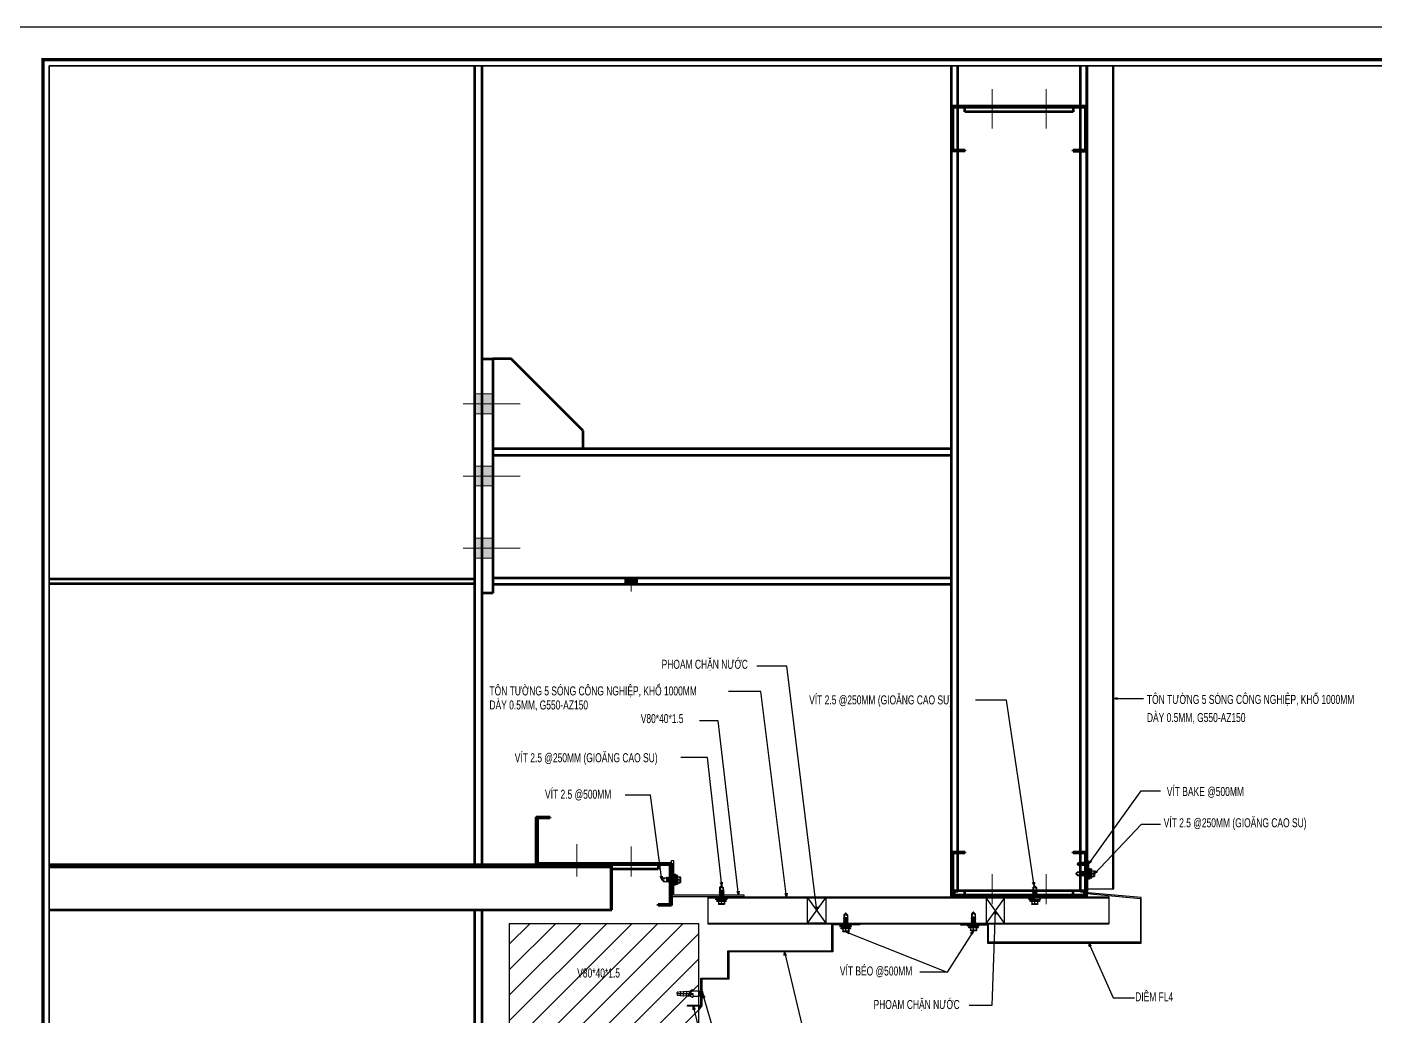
# Model space of a CAD drawing. Header units: inches. Extents: x 2 to 32666, y -5537 to 22.
# Drawn here: x 20811.9 to 21185.4, y -3978.7 to -3704.5 of the extents above; entities that cross this region are included whole.
import ezdxf
from ezdxf.enums import TextEntityAlignment as Align

# ---------------------------------------------------------------- set-up
doc = ezdxf.new("R2010")
doc.units = ezdxf.units.IN
doc.header["$MEASUREMENT"] = 0
doc.linetypes.add('DASHED2', pattern=[0.375, 0.25, -0.125])
for name, color, linetype in [('2', 2, 'Continuous'), ('3', 3, 'Continuous'), ('4', 4, 'Continuous'), ('6', 6, 'Continuous'), ('7', 7, 'Continuous'), ('9', 9, 'Continuous'), ('BAO KHUNG', 31, 'Continuous'), ('DIM', 8, 'Continuous'), ('Metalsheet', 4, 'Continuous'), ('NET IN', 3, 'Continuous'), ('STRUCTURE', 1, 'Continuous')]:
    doc.layers.add(name, color=color, linetype=linetype)
doc.layers.add('Cover text', color=7, linetype='Continuous', true_color=0x52370f)
doc.styles.add('ST1', font='vnshx.shx', dxfattribs={"width": 0.7})
doc.styles.add('ST1H', font='vnshxh.shx', dxfattribs={"width": 0.7})
doc.styles.add('TIEU DE', font='Vharialn.ttf')
doc.dimstyles.new('4', dxfattribs={"dimtxt": 2.5, "dimasz": 1, "dimexe": 1, "dimexo": 0, "dimgap": 1, "dimtad": 1, "dimdec": 0, "dimlfac": 4, "dimzin": 0, "dimdsep": 46, "dimtxsty": 'ST1', "dimblk": 'ARCHTICK', "dimcen": 1, "dimdle": 1, "dimclrd": 8, "dimclre": 8, "dimclrt": 3, "dimadec": 0, "dimazin": 0, "dimtfac": 1, "dimtdec": 0, "dimtix": 1, "dimtmove": 1, "dimatfit": 3, "dimldrblk": 'OPEN30', "dimfxl": 0.18, "dimtfill": 1, "dimtolj": 1, "dimtzin": 0, "dimlwd": -1, "dimlwe": -1, "dimarcsym": 2})

# ---------------------------------------------------------------- blocks, each defined once
blk = doc.blocks.new('kt kien truc 1')
at = {"layer": '2', "color": 157, "linetype": 'Continuous'}
blk.add_lwpolyline([(0, 420), (594, 420), (594, 0), (0, 0)], close=True, dxfattribs=at)
at = {"layer": '7', "color": 147, "linetype": 'Continuous'}
blk.add_lwpolyline([(12.33, 57.61), (581.67, 57.61), (581.67, 409.19), (12.33, 409.19)], close=True, dxfattribs=at)
at = {"layer": 'BAO KHUNG', "color": 167, "linetype": 'Continuous', "const_width": 0.871}
blk.add_lwpolyline([(10.59, 9.07), (583.41, 9.07), (583.41, 410.93), (10.59, 410.93)], close=True, dxfattribs=at)
at = {"layer": 'Cover text', "ltscale": 0.5, "style": 'TIEU DE'}
for tag, p in [('TENBANVE', (45.93, 14.6)), ('STT', (555.05, 15.58))]:
    blk.add_attdef(tag, text='', height=2, dxfattribs=at).set_placement(p, align=Align.MIDDLE_CENTER)
blk = doc.blocks.new('HFR-1')
at = {"layer": 'STRUCTURE', "color": 1, "linetype": 'Continuous'}
for p, q in [((-5.5, 0), (5.5, 0)), ((-5.2, 0.8), (-3.4, 1.5)), ((5.2, 0.8), (3.4, 1.5)), ((-2.4, -1.2), (-3, -1.6)), ((-3, -1.6), (-2.4, -1.9)), ((-2.4, -1.9), (-3, -2.3)), ((-3, -2.3), (-2.4, -2.6)), ((-2.4, -2.6), (-3, -3)), ((-3, -3), (-2.4, -3.3)), ((-2.4, -3.3), (-3, -3.7)), ((-3, -3.7), (-2.4, -4.1)), ((-2.4, -4.1), (-3, -4.4)), ((-3, -4.4), (-2.4, -4.8)), ((-2.4, -4.8), (-3, -5.1)), ((-3, -5.1), (-2.4, -5.5)), ((-2.4, -5.5), (-3, -5.8)), ((-3, -5.8), (-2.4, -6.2)), ((-2.4, -6.2), (-3, -6.6)), ((-3, -6.6), (-2.4, -6.9)), ((-2.4, -6.9), (-3, -7.3)), ((-3, -7.3), (-2.4, -7.6)), ((-2.4, -7.6), (-3, -8)), ((-3, -8), (-2.4, -8.3)), ((-2.4, -8.3), (-3, -8.7)), ((-3, -8.7), (-2.4, -9)), ((-2.4, -9), (-3, -9.4)), ((-3, -9.4), (-2.4, -9.7)), ((-2.4, -9.7), (-3, -10.1)), ((-3, -10.1), (-2.4, -10.5)), ((-2.4, -10.5), (-3, -10.8)), ((-3, -10.8), (-2.4, -11.2)), ((-2.4, -11.2), (-3, -11.5)), ((-3, -11.5), (-2.4, -11.9)), ((-2.9, -1.6), (2.9, -1.4)), ((-2.9, -2.3), (2.9, -2.1)), ((-2.9, -3), (2.9, -2.8)), ((-2.9, -3.7), (2.9, -3.6)), ((-2.9, -4.4), (2.9, -4.3)), ((-2.9, -5.1), (2.9, -5)), ((-2.9, -5.9), (2.9, -5.7)), ((-2.9, -6.6), (2.9, -6.4)), ((-2.9, -7.3), (2.9, -7.1)), ((-2.9, -8), (2.9, -7.8)), ((-2.9, -8.7), (2.9, -8.5)), ((-2.9, -9.4), (2.9, -9.2)), ((-2.9, -10.1), (1.5, -10)), ((-2.9, -10.8), (1.3, -10.7)), ((-2.9, -11.5), (0.9, -11.4)), ((-2.5, -17.4), (-2.5, -11.8)), ((-2.5, -17.4), (-2, -16.7)), ((-2.5, -17.4), (-0.2, -19.7)), ((2.4, -1.1), (-2.4, -1.2)), ((2.4, -1.8), (-2.4, -1.9)), ((-2.4, -1.9), (2.4, -1.8)), ((-2.4, -2.6), (2.4, -2.5)), ((2.4, -2.5), (-2.4, -2.6)), ((-2.4, -3.3), (2.4, -3.2)), ((2.4, -3.2), (-2.4, -3.3)), ((-2.4, -4.1), (2.4, -3.9)), ((2.4, -3.9), (-2.4, -4.1)), ((-2.4, -4.8), (2.4, -4.6)), ((2.4, -4.6), (-2.4, -4.8)), ((-2.4, -5.5), (2.4, -5.3)), ((2.4, -5.3), (-2.4, -5.5)), ((-2.4, -6.2), (2.4, -6)), ((2.4, -6), (-2.4, -6.2)), ((-2.4, -6.9), (2.4, -6.8)), ((2.4, -6.8), (-2.4, -6.9)), ((-2.4, -7.6), (2.4, -7.5)), ((2.4, -7.5), (-2.4, -7.6)), ((-2.4, -8.3), (2.4, -8.2)), ((2.4, -8.2), (-2.4, -8.3)), ((-2.4, -9), (2.4, -8.9)), ((2.4, -8.9), (-2.4, -9)), ((-2.4, -9.7), (2.4, -9.6)), ((2.4, -9.6), (-2.4, -9.7)), ((1.4, -10.3), (-2.4, -10.5)), ((-2.4, -10.5), (1.4, -10.3)), ((-2.4, -11.2), (1.1, -11.1)), ((1.1, -11.1), (-2.4, -11.2)), ((-2.4, -11.9), (0.4, -11.8)), ((-1, -16.7), (0.2, -19.7)), ((0.1, -19.4), (1.2, -17.3)), ((0.2, -19.7), (2.5, -17.4)), ((1.6, -16.1), (2.3, -10.2)), ((2.2, -10), (2.9, -10)), ((2.2, -11), (2.4, -11)), ((2.4, -11), (2.2, -11)), ((2.2, -11.4), (2.9, -11.4)), ((2.2, -11.7), (2.4, -11.7)), ((2.4, -10.3), (2.3, -10.3)), ((2.3, -10.3), (2.4, -10.3)), ((2.3, -10.7), (2.9, -10.7)), ((2.9, -1.4), (2.4, -1.1)), ((2.4, -1.8), (2.9, -1.4)), ((2.9, -2.1), (2.4, -1.8)), ((2.4, -2.5), (2.9, -2.1)), ((2.9, -2.8), (2.4, -2.5)), ((2.4, -3.2), (2.9, -2.8)), ((2.9, -3.6), (2.4, -3.2)), ((2.4, -3.9), (2.9, -3.6)), ((2.9, -4.3), (2.4, -3.9)), ((2.4, -4.6), (2.9, -4.3)), ((2.9, -5), (2.4, -4.6)), ((2.4, -5.3), (2.9, -5)), ((2.9, -5.7), (2.4, -5.3)), ((2.4, -6), (2.9, -5.7)), ((2.9, -6.4), (2.4, -6)), ((2.4, -6.8), (2.9, -6.4)), ((2.9, -7.1), (2.4, -6.8)), ((2.4, -7.5), (2.9, -7.1)), ((2.9, -7.8), (2.4, -7.5)), ((2.4, -8.2), (2.9, -7.8)), ((2.9, -8.5), (2.4, -8.2)), ((2.4, -8.9), (2.9, -8.5)), ((2.9, -9.2), (2.4, -8.9)), ((2.4, -9.6), (2.9, -9.2)), ((2.9, -10), (2.4, -9.6)), ((2.4, -10.3), (2.9, -10)), ((2.9, -10.7), (2.4, -10.3)), ((2.4, -11), (2.9, -10.7)), ((2.9, -11.4), (2.4, -11)), ((2.4, -11.7), (2.9, -11.4)), ((2.5, -17.4), (2.5, -11.7))]:
    blk.add_line(p, q, dxfattribs=at)
at = {"layer": 'STRUCTURE', "color": 1, "linetype": 'Continuous', "ltscale": 8}
for p in [(-3.4, 1.5), (3.4, 1.5)]:
    blk.add_line(p, (0, 1.5), dxfattribs=at)
at = {"layer": 'STRUCTURE', "color": 1, "linetype": 'DASHED2'}
for p in [(-1.9, 1.5), (1.9, 1.5)]:
    blk.add_line(p, (0, 0), dxfattribs=at)
at = {"layer": 'STRUCTURE', "color": 1, "linetype": 'Continuous', "ltscale": 8}
for centre, start, end in [((-4.7, 0.2), 130.41, 194.8062), ((4.7, 0.2), 345.1938, 49.59)]:
    blk.add_arc(centre, 0.801, start, end, dxfattribs=at)
at = {"layer": 'STRUCTURE', "color": 1, "linetype": 'Continuous'}
for centre, radius, start, end in [((-7.3, -9), 9.14, 58.065, 78.8402), ((5.1, -3.8), 3.83, 84.2039, 134.3621), ((-1.5, -17.1), 0.59, 34.2302, 144.5641), ((0, -19.4), 0.331, 231.6348, 305.4287), ((-0.5, -10.1), 1.93, 296.6041, 355.3922), ((-0.6, -16), 2.2, 324.0048, 357.8268), ((1.9, -10.3), 0.444, 15.9762, 172.6971)]:
    blk.add_arc(centre, radius, start, end, dxfattribs=at)
blk = doc.blocks.new('Short_Self_drilling')
at = {"layer": 'STRUCTURE', "color": 1, "linetype": 'Continuous'}
for p, q in [((6.4, 1.7), (-6.4, 1.7)), ((5.1, 3.8), (-5.1, 3.8)), ((-2.6, 2.9), (-5.1, 2.9)), ((-3.4, 3.8), (-3.4, 6.8)), ((3, 7.2), (-3, 7.2)), ((2.6, 2.9), (-2.6, 2.9)), ((-2.1, 2.8), (-2.1, 2.9)), ((6.3, 0), (0, 0)), ((2.2, 2.8), (2.2, 2.9)), ((2.2, -0.5), (2.2, 0)), ((5.1, 2.9), (2.6, 2.9)), ((3.4, 3.8), (3.4, 6.8)), ((3, -1.2), (-2.7, -0.2)), ((3, -2.7), (-2.7, -1.8)), ((3, -4.2), (-2.7, -3.3)), ((3, -5.8), (-2.7, -4.8)), ((3, -7.3), (-2.7, -6.3)), ((-1.9, -8), (-2.7, -7.9)), ((-2.1, -1.4), (-2.1, -0.9)), ((-2.1, -2.9), (-2.1, -2.4)), ((-2.1, -4.4), (-2.1, -3.9)), ((-2.1, -6), (-2.1, -5.4)), ((-2.1, -7.5), (-2.1, -7)), ((-2.1, -12.3), (-2.1, -8.5)), ((3, -8.8), (-1.1, -8.1)), ((2.1, -12.3), (2.1, -9.1)), ((2.2, -2), (2.2, -1.5)), ((2.2, -3.6), (2.2, -3)), ((2.2, -5.1), (2.2, -4.6)), ((2.2, -6.6), (2.2, -6.1)), ((2.2, -8.1), (2.2, -7.6))]:
    blk.add_line(p, q, dxfattribs=at)
blk.add_lwpolyline([(6.4, 1.3), (6.4, 1.7), (2.1, 2.8), (-2.1, 2.8), (-6.4, 1.7), (-6.4, 1.3)], close=True, dxfattribs=at)
for points in [[(-6.4, 1.3, -0.088869), (-6.3, 0), (0, 0)], [(-0.1, 3.8), (-0.3, 6.2, 0.338878), (-3.1, 6.2), (-3.3, 3.8)], [(3.3, 3.8), (3.1, 6.2, 0.338878), (0.3, 6.2), (0.1, 3.8)], [(2.1, -12.3), (0.2, -14.2, -0.333596), (-0.2, -14.2), (-2.1, -12.3)], [(-0.1, -14), (-1, -12.2, -0.148657), (-1.4, -11.2), (-2, -7.7, -0.815006), (-1.2, -7.8, 0.150833), (-0.8, -8.7)], [(2.1, -12.3), (1.7, -11.7, 0.52242), (0.9, -11.7), (-0.2, -14.2)]]:
    blk.add_lwpolyline(points, format="xyb", dxfattribs=at)
for points in [[(3, -1.2), (2.2, -1.5), (-2.1, -0.8), (-2.7, -0.2), (-2.4, 0)], [(3, -2.7), (2.2, -3), (-2.1, -2.4), (-2.7, -1.8), (-2.1, -1.4), (2.2, -2), (3, -2.7)], [(3, -4.2), (2.2, -4.6), (-2.1, -3.9), (-2.7, -3.3), (-2.1, -2.9), (2.2, -3.6), (3, -4.2)], [(3, -5.8), (2.2, -6.1), (-2.1, -5.4), (-2.7, -4.8), (-2.1, -4.4), (2.2, -5.1), (3, -5.8)], [(3, -7.3), (2.2, -7.6), (-2.1, -7), (-2.7, -6.3), (-2.1, -6), (2.2, -6.6), (3, -7.3)], [(-1.8, -8.5), (-2.1, -8.5), (-2.7, -7.9), (-2.1, -7.5), (-1.8, -7.5)], [(-1.3, -7.6), (2.2, -8.1), (3, -8.8)], [(-1.2, 0), (2.2, -0.5), (3, -1.2)], [(3, -8.8), (2.2, -9.1), (-0.8, -8.7)]]:
    blk.add_lwpolyline(points, dxfattribs=at)
for centre, radius, start, end in [((-5, 3.3), 0.455, 109.7949, 250.2674), ((-3, 6.8), 0.429, 90.0311, 180.0311), ((3, 6.8), 0.429, 0.0311, 90.0311), ((5.1, 3.3), 0.435, 279.7276, 80.3347), ((10, 0.2), 3.74, 162.2963, 182.6103)]:
    blk.add_arc(centre, radius, start, end, dxfattribs=at)
blk = doc.blocks.new('_ArchTick')
at = {"color": 0, "linetype": 'ByBlock', "const_width": 0.15}
blk.add_lwpolyline([(-0.5, -0.5), (0.5, 0.5)], dxfattribs=at)
blk = doc.blocks.new('_Open30')
at = {"color": 0, "linetype": 'ByBlock', "lineweight": -2}
for p, q in [((-1, 0.27), (0, 0)), ((0, 0), (-1, -0.27)), ((0, 0), (-1, 0))]:
    blk.add_line(p, q, dxfattribs=at)
blk = doc.blocks.new('FIXING -1')
at = {"layer": 'Metalsheet', "color": 8}
for p, q in [((-31, 0.1), (-31, 1.4)), ((-31, 0.1), (-9, 0.1)), ((-30.5, 1.9), (-26.5, 2.6)), ((-26.5, 2.6), (-26.2, 2.6)), ((-26, 2.3), (-22.5, 2.9)), ((-26, 2.4), (-26, 0.1)), ((-22.5, 2.9), (-22.2, 2.9)), ((-22, 2.6), (-18.5, 3.1)), ((-22, 2.7), (-22, 0.1)), ((-18.5, 3.1), (-18.2, 3.1)), ((-18, 2.8), (-14.5, 3.4)), ((-18, 2.9), (-18, 0.1)), ((-14.5, 3.4), (-14.2, 3.4)), ((-14, 3.2), (-14, 0.1)), ((-13.8, 2.6), (-13.2, 2.7)), ((-13, 3.2), (-13, 0.1)), ((-12.7, 3.4), (-12.8, 3.4)), ((0, 3.4), (-12.7, 3.4)), ((-9, 3.4), (-9, 4.9)), ((-9, 0.1), (-9, -0.4)), ((0, -3.6), (0, 3.4)), ((0, 2.2), (2.4, 2.2)), ((2.4, -5), (2.4, 5)), ((2.9, 5), (2.9, -5)), ((4.6, -0.5), (4.6, 0.5)), ((4.6, 0.5), (4.8, 0.5)), ((4.8, 1.2), (4.8, -1.2)), ((-31, -0.4), (-31, -1.6)), ((-9, -0.4), (-31, -0.4)), ((-30.5, -2.1), (-26.5, -2.8)), ((-26.5, -2.8), (-26.2, -2.8)), ((-26, -2.6), (-26, -0.4)), ((-26, -2.5), (-22.5, -3.1)), ((-22.5, -3.1), (-22.2, -3.1)), ((-22, -2.9), (-22, -0.4)), ((-22, -2.8), (-18.5, -3.4)), ((-18.5, -3.4), (-18.2, -3.4)), ((-18, -3.2), (-18, -0.4)), ((-18, -3), (-14.5, -3.6)), ((-14.5, -3.6), (-14.2, -3.6)), ((-14, -3.4), (-14, -0.4)), ((-13.8, -2.9), (-13.2, -2.9)), ((-13, -3.4), (-13, -0.4)), ((-12.7, -3.6), (-12.8, -3.6)), ((-12.7, -3.6), (-11.5, -1.6)), ((-11.5, -1.6), (-9, -1.1)), ((-9, -1.1), (-9, -5.1)), ((-9, -3.6), (0, -3.6)), ((0, -2.6), (2.4, -2.6)), ((4.8, -0.5), (4.6, -0.5))]:
    blk.add_line(p, q, dxfattribs=at)
for centre, radius, start, end in [((-30.5, 1.4), 0.5, 94.7636, 180), ((-26.2, 2.4), 0.2, 360, 90), ((-22.2, 2.7), 0.2, 360, 90), ((-18.2, 2.9), 0.2, 360, 90), ((-14.2, 3.2), 0.2, 360, 90), ((-13.8, 2.8), 0.2, 180, 271.508), ((-13.2, 2.9), 0.2, 271.508, 0), ((-12.8, 3.2), 0.2, 90, 180), ((-9.3, 0.2), 4.71, 86.6719, 137.1949), ((2.7, 4.6), 0.438, 55.2244, 124.7756), ((-2.3, 0), 7.25, 9.5273, 43.6028), ((-30.5, -1.6), 0.5, 180, 265.2364), ((-26.2, -2.6), 0.2, 270, 0), ((-22.2, -2.9), 0.2, 270, 0), ((-18.2, -3.2), 0.2, 270, 0), ((-14.2, -3.4), 0.2, 270, 0), ((-13.8, -3.1), 0.2, 88.492, 180), ((-13.2, -3.1), 0.2, 0, 88.492), ((-12.8, -3.4), 0.2, 180, 270), ((-9.3, -0.4), 4.71, 222.8051, 273.3281), ((2.7, -4.6), 0.438, 235.2244, 304.7756), ((-2.3, 0), 7.25, 316.3972, 350.4727)]:
    blk.add_arc(centre, radius, start, end, dxfattribs=at)

msp = doc.modelspace()

# ---------------------------------------------------------------- hatches: boundary and pattern name
at = {"layer": '2'}
for points in [[(20938.0314, -3811.7764), (20936.0314, -3811.7764), (20936.0314, -3806.2764), (20938.0314, -3806.2764)], [(20941.0314, -3811.7764), (20938.0314, -3811.7764), (20938.0314, -3806.2764), (20941.0314, -3806.2764)], [(20938.0314, -3831.7764), (20936.0314, -3831.7764), (20936.0314, -3826.2764), (20938.0314, -3826.2764)], [(20941.0314, -3831.7764), (20938.0314, -3831.7764), (20938.0314, -3826.2764), (20941.0314, -3826.2764)], [(20938.0314, -3851.7764), (20936.0314, -3851.7764), (20936.0314, -3846.2764), (20938.0314, -3846.2764)], [(20941.0314, -3851.7764), (20938.0314, -3851.7764), (20938.0314, -3846.2764), (20941.0314, -3846.2764)], [(20977.5292, -3859.0264), (20977.5292, -3857.2764), (20981.0292, -3857.2764), (20981.0292, -3859.0264)], [(20981.0292, -3857.2764), (20981.0292, -3859.0264), (20977.5292, -3859.0264), (20977.5292, -3857.2764)]]:
    msp.add_hatch(color=256, dxfattribs=at).paths.add_polyline_path(points, flags=17)
at = {"layer": '7'}
h = msp.add_hatch(dxfattribs=at)
h.set_pattern_fill('ANSI31', color=256)
h.set_pattern_definition([(45, (1188, 0.25), (-0.08838834765, 0.08838834765), [])])
h.paths.add_polyline_path([(20998.8837, -3975.9981), (20998.03, -3975.9981), (20998.03, -3977.1389)])
at = {"layer": 'DIM'}
h = msp.add_hatch(dxfattribs=at)
h.set_pattern_fill('ANSI31', color=256, scale=40)
h.set_pattern_definition([(45, (1188, 0), (-3.5355339, 3.5355339), [])])
h.paths.add_polyline_path([(20945.53, -4066.9148), (20998.03, -4066.9148), (20998.03, -3953.1231), (20945.53, -3953.1231)])

# ---------------------------------------------------------------- linework, layer by layer
at = {"layer": '2', "lineweight": 100}
for p, q in [((20936.0313, -3936.7481), (20936.0315, -3715.3349)), ((20938.0313, -3936.7481), (20938.0315, -3715.3349)), ((21068.0319, -3726.4389), (21068.0319, -3715.3349)), ((21069.7819, -3726.4389), (21069.7819, -3715.3349)), ((21103.7819, -3726.4389), (21103.7819, -3715.3349)), ((21105.5319, -3726.4389), (21105.5319, -3715.3349)), ((21068.416, -3726.8225), (21068.0325, -3726.4389)), ((21068.0325, -3738.9389), (21068.0325, -3726.4389)), ((21068.0325, -3726.4389), (21105.5325, -3726.4389)), ((21105.1575, -3726.8139), (21068.4075, -3726.8139)), ((21068.4075, -3726.8139), (21068.4075, -3738.5639)), ((21069.7819, -3738.5639), (21069.7819, -3726.8139)), ((21071.7825, -3728.0639), (21071.7825, -3726.8139)), ((21101.7825, -3726.8139), (21101.7825, -3728.0639)), ((21103.7819, -3738.5639), (21103.7819, -3726.8139)), ((21105.1575, -3738.5639), (21105.1575, -3726.8139)), ((21105.5325, -3738.9389), (21105.5325, -3726.4389)), ((21101.7825, -3728.0639), (21071.7825, -3728.0639)), ((21068.0319, -3933.1926), (21068.0319, -3738.9389)), ((21071.7825, -3738.9389), (21068.0325, -3738.9389)), ((21068.4075, -3738.5639), (21071.7825, -3738.5639)), ((21069.7819, -3933.1926), (21069.7819, -3738.9389)), ((21071.7825, -3738.5639), (21071.7825, -3738.9389)), ((21101.7825, -3738.9389), (21101.7825, -3738.5639)), ((21101.7825, -3738.5639), (21105.1575, -3738.5639)), ((21101.7825, -3738.9389), (21105.5325, -3738.9389)), ((21103.7819, -3933.1926), (21103.7819, -3738.9389)), ((21105.5319, -3933.1926), (21105.5319, -3738.9389)), ((21105.5326, -3933.1926), (21105.5326, -3738.9389)), ((20938.0314, -3796.5264), (20941.0314, -3796.5264)), ((20946.0299, -3796.5264), (20941.0299, -3796.5264)), ((20941.0314, -3796.5264), (20941.0314, -3861.5264)), ((20966.0295, -3816.5268), (20946.0299, -3796.5264)), ((20966.0295, -3821.5264), (20966.0295, -3816.5268)), ((21068.0214, -3821.5264), (20941.0314, -3821.5264)), ((20941.0314, -3823.2764), (21068.0214, -3823.2764)), ((21068.0214, -3859.0264), (21068.0214, -3821.5264)), ((20818.1005, -3857.5267), (20936.0314, -3857.5268)), ((20936.0314, -3858.7768), (20936.0314, -3857.5268)), ((20941.0314, -3857.2764), (21068.0214, -3857.2764)), ((20818.1005, -3858.7767), (20936.0314, -3858.7768)), ((20941.0314, -3859.0264), (21068.0214, -3859.0264)), ((20941.0314, -3861.5264), (20938.0314, -3861.5264)), ((20953.03, -3936.7481), (20953.03, -3923.4981)), ((20953.03, -3923.4981), (20956.78, -3923.4981)), ((20956.78, -3923.8731), (20953.405, -3923.8731)), ((20953.405, -3923.8731), (20953.405, -3936.3731)), ((20956.78, -3923.4981), (20956.78, -3923.8731)), ((20953.405, -3936.3731), (20953.03, -3935.9981)), ((21068.0325, -3945.6926), (21068.0325, -3933.1926)), ((21068.0325, -3933.1926), (21071.7825, -3933.1926)), ((21071.7825, -3933.5676), (21068.4075, -3933.5676)), ((21068.4075, -3933.5676), (21068.4075, -3945.3176)), ((21069.7819, -3944.0691), (21069.7819, -3933.5676)), ((21071.7825, -3933.1926), (21071.7825, -3933.5676)), ((21102.1575, -3933.5676), (21101.7825, -3933.1926)), ((21101.7825, -3933.5676), (21101.7825, -3933.1926)), ((21101.7825, -3933.1926), (21105.5325, -3933.1926)), ((21105.1575, -3933.5676), (21101.7825, -3933.5676)), ((21103.7819, -3944.0691), (21103.7819, -3933.5676)), ((21105.1575, -3945.3176), (21105.1575, -3933.5676)), ((21105.5325, -3945.6926), (21105.5325, -3933.1926)), ((20818.1005, -3936.7481), (20953.03, -3936.7481)), ((20818.1005, -3937.3481), (20973.6482, -3937.3481)), ((20953.03, -3936.7481), (20990.155, -3936.7481)), ((20953.78, -3936.7481), (20953.405, -3936.3731)), ((20953.405, -3936.3731), (20990.53, -3936.3731)), ((20967.1523, -3937.3481), (20967.1523, -3936.7481)), ((20973.6482, -3937.3481), (20973.6482, -3949.2481)), ((20973.9758, -3949.2481), (20973.9758, -3936.7481)), ((20986.7813, -3937.9981), (20973.9758, -3937.9981)), ((20986.7813, -3936.7481), (20986.7813, -3937.9981)), ((20990.155, -3947.7481), (20990.155, -3936.7481)), ((20990.53, -3936.3731), (20990.53, -3948.1231)), ((21105.5325, -3936.9426), (21105.1575, -3936.5676)), ((21105.5325, -3936.9426), (21105.1575, -3936.5676)), ((21068.0299, -3945.6245), (21068.0299, -3944.0691)), ((21068.0325, -3945.6926), (21105.5325, -3945.6926)), ((21068.4075, -3944.0691), (21069.7819, -3944.0691)), ((21068.4075, -3945.2495), (21068.783, -3945.2495)), ((21068.4075, -3945.3176), (21105.1575, -3945.3176)), ((21104.783, -3943.9988), (21068.783, -3943.9988)), ((21068.783, -3943.9988), (21068.783, -3945.2488)), ((21104.783, -3945.2488), (21068.783, -3945.2488)), ((21071.783, -3945.2488), (21071.783, -3943.9988)), ((21101.783, -3945.2488), (21101.783, -3943.9988)), ((21103.7819, -3944.0691), (21105.1575, -3944.0691)), ((21104.783, -3943.9988), (21104.783, -3945.2488)), ((21104.783, -3945.2495), (21105.1549, -3945.2495)), ((21105.1549, -3945.2495), (21105.1549, -3944.0691)), ((20818.1005, -3949.2481), (20973.9758, -3949.2481)), ((20936.0313, -4021.7348), (20936.0313, -3949.2481)), ((20938.0313, -4021.7348), (20938.0313, -3949.2481)), ((20986.78, -3948.1231), (20986.78, -3947.7481)), ((20986.78, -3947.7481), (20990.155, -3947.7481)), ((20990.53, -3948.1231), (20986.78, -3948.1231))]:
    msp.add_line(p, q, dxfattribs=at)
at = {"layer": '2', "lineweight": 0}
for p, q in [((21079.2825, -3730.0639), (21079.2825, -3721.8139)), ((21094.2825, -3730.0639), (21094.2825, -3721.8139)), ((21079.2799, -3724.4409), (21079.2799, -3732.6909)), ((21094.2799, -3724.4409), (21094.2799, -3732.6909)), ((20932.7814, -3809.0264), (20948.5314, -3809.0264)), ((20932.7814, -3809.0264), (20948.5314, -3809.0264)), ((20936.0314, -3806.2764), (20938.0314, -3806.2764)), ((20936.0314, -3806.2764), (20938.0314, -3806.2764)), ((20938.0314, -3806.2764), (20941.0314, -3806.2764)), ((20938.0314, -3806.2764), (20941.0314, -3806.2764)), ((20936.0314, -3811.7764), (20938.0314, -3811.7764)), ((20936.0314, -3811.7764), (20938.0314, -3811.7764)), ((20938.0314, -3811.7764), (20941.0314, -3811.7764)), ((20938.0314, -3811.7764), (20941.0314, -3811.7764)), ((20936.0314, -3826.2764), (20938.0314, -3826.2764)), ((20936.0314, -3826.2764), (20938.0314, -3826.2764)), ((20938.0314, -3826.2764), (20941.0314, -3826.2764)), ((20938.0314, -3826.2764), (20941.0314, -3826.2764)), ((20932.7814, -3829.0264), (20948.5314, -3829.0264)), ((20932.7814, -3829.0264), (20948.5314, -3829.0264)), ((20936.0314, -3831.7764), (20938.0314, -3831.7764)), ((20936.0314, -3831.7764), (20938.0314, -3831.7764)), ((20938.0314, -3831.7764), (20941.0314, -3831.7764)), ((20938.0314, -3831.7764), (20941.0314, -3831.7764)), ((20936.0314, -3846.2764), (20938.0314, -3846.2764)), ((20936.0314, -3846.2764), (20938.0314, -3846.2764)), ((20938.0314, -3846.2764), (20941.0314, -3846.2764)), ((20938.0314, -3846.2764), (20941.0314, -3846.2764)), ((20932.7814, -3849.0264), (20948.5314, -3849.0264)), ((20932.7814, -3849.0264), (20948.5314, -3849.0264)), ((20936.0314, -3851.7764), (20938.0314, -3851.7764)), ((20936.0314, -3851.7764), (20938.0314, -3851.7764)), ((20938.0314, -3851.7764), (20941.0314, -3851.7764)), ((20938.0314, -3851.7764), (20941.0314, -3851.7764)), ((20977.5292, -3859.0264), (20977.5292, -3857.2764)), ((20977.5292, -3859.0264), (20977.5292, -3857.2764)), ((20979.2792, -3861.0264), (20979.2792, -3857.2764)), ((20979.2792, -3861.0264), (20979.2792, -3857.2764)), ((20981.0292, -3859.0264), (20981.0292, -3857.2764)), ((20981.0292, -3859.0264), (20981.0292, -3857.2764)), ((20964.28, -3939.3481), (20964.28, -3931.0981)), ((20964.28, -3939.3481), (20964.28, -3931.0981)), ((20964.28, -3939.9981), (20964.28, -3931.7481)), ((20964.28, -3938.7481), (20964.28, -3931.7481)), ((20964.28, -3938.7481), (20964.28, -3931.7481)), ((20979.28, -3939.9981), (20979.28, -3931.7481)), ((20979.28, -3938.7481), (20979.28, -3931.7481)), ((20979.28, -3938.7481), (20979.28, -3931.7481)), ((20979.28, -3938.7481), (20979.28, -3936.3731)), ((20979.28, -3938.7481), (20979.28, -3936.3731)), ((21079.283, -3947.6245), (21079.283, -3939.3745)), ((21079.283, -3947.6926), (21079.283, -3939.4426)), ((21094.283, -3947.6245), (21094.283, -3939.3745)), ((21094.283, -3947.6926), (21094.283, -3939.4426))]:
    msp.add_line(p, q, dxfattribs=at)
at = {"layer": '3'}
for p, q in [((21105.7825, -3943.474), (21105.7825, -3715.3349)), ((21112.7825, -3943.474), (21112.7825, -3715.3349)), ((21113.0325, -3943.474), (21113.0325, -3715.3349)), ((21105.5325, -3943.474), (21113.0325, -3943.474)), ((21000.5712, -3945.6926), (21111.6318, -3945.6926)), ((21000.5712, -3945.6926), (21000.5712, -3953.1926)), ((21000.5712, -3945.9426), (21111.6318, -3945.9426)), ((21111.6318, -3945.6926), (21111.6318, -3953.1926)), ((21000.5712, -3952.9426), (21111.6318, -3952.9426)), ((21000.5712, -3953.1926), (21111.6318, -3953.1926))]:
    msp.add_line(p, q, dxfattribs=at)
at = {"layer": '4'}
msp.add_lwpolyline([(20991.03, -3935.6323), (20991.03, -3945.1323), (21010.5463, -3945.1323), (21010.5463, -3945.6323), (20990.53, -3945.6323), (20990.53, -3935.6323)], close=True, dxfattribs=at)
at = {"layer": '6'}
for points in [[(21070.5641, -3953.4426), (21078.0641, -3953.4426), (21078.0641, -3958.4843), (21120.6107, -3958.4843), (21120.6107, -3945.8773), (21105.7825, -3944.5359), (21105.7828, -3927.1577), (21105.5328, -3927.1577), (21105.5325, -3944.7674), (21120.3607, -3946.1088), (21120.3607, -3958.2343), (21078.3141, -3958.2343), (21078.3141, -3953.1926), (21070.5641, -3953.1926)], [(20994.8837, -3975.7481), (20998.6337, -3975.7481), (20998.6337, -3968.2481), (21006.1337, -3968.2481), (21006.1337, -3960.6926), (21034.8837, -3960.6926), (21034.8837, -3953.1926), (21042.6337, -3953.1926), (21042.6337, -3953.4426), (21035.1337, -3953.4426), (21035.1337, -3960.9426), (21006.3837, -3960.9426), (21006.3837, -3968.4981), (20998.8837, -3968.4981), (20998.8837, -3975.9981), (20994.8837, -3975.9981)]]:
    msp.add_lwpolyline(points, close=True, dxfattribs=at)
at = {"layer": '7'}
msp.add_lwpolyline([(20998.8837, -3975.9981), (20998.03, -3975.9981), (20998.03, -3977.1389), (20998.8837, -3975.9981)], dxfattribs=at)
at = {"layer": '9'}
for p, q in [((21028.2024, -3952.9426), (21033.2722, -3945.9426)), ((21028.2024, -3945.9426), (21033.2722, -3952.9426)), ((21082.7078, -3952.9426), (21077.6379, -3945.9426)), ((21082.7078, -3945.9426), (21077.6379, -3952.9426))]:
    msp.add_line(p, q, dxfattribs=at)
for points in [[(21028.2024, -3945.9426), (21033.2722, -3945.9426), (21033.2722, -3952.9426), (21028.2024, -3952.9426)], [(21082.7078, -3945.9426), (21077.6379, -3945.9426), (21077.6379, -3952.9426), (21082.7078, -3952.9426)], [(20945.53, -4066.9148), (20998.03, -4066.9148), (20998.03, -3953.1231), (20945.53, -3953.1231)]]:
    msp.add_lwpolyline(points, close=True, dxfattribs=at)
at = {"layer": 'DIM'}
msp.add_lwpolyline([(20818.1005, -3715.3349), (21387.4384, -3715.3349), (21387.4384, -4066.9148), (20818.1005, -4066.9148)], close=True, dxfattribs=at)
at = {"layer": 'NET IN'}
msp.add_lwpolyline([(20805.7695, -3704.5249), (21399.7695, -3704.5249), (21399.7695, -4124.5249), (20805.7695, -4124.5249)], close=True, dxfattribs=at)

# ---------------------------------------------------------------- block references
at = {"color": 8, "extrusion": (0, 0, -1), "xscale": -0.1492098718646501, "yscale": 0.1492098718646501, "zscale": -0.1492098718646501, "rotation": 89.9999999999574}
msp.add_blockref('HFR-1', (-21105.8456, -3936.555), dxfattribs=at)
at = {"color": 1, "xscale": -0.2400000000185761, "yscale": 0.2400000000185761, "zscale": 0.2400000000185761}
for p, rotation in [((20991.2131, -3940.9522, 0), 270.0311275495936), ((21105.8978, -3939.257, 0), 270.0311275495936), ((21004.3225, -3946.0486), 180.0311275495936), ((21091.1013, -3946.0785), 180.0311275495936), ((21038.75, -3953.6113), 180.0311275495936), ((21074.1165, -3953.3623), 180.0311275495936)]:
    msp.add_blockref('Short_Self_drilling', p, dxfattribs=dict(at, rotation=rotation))
at = {"xscale": 0.1999999999989086, "yscale": 0.1999999999989086, "zscale": 0.1999999999989086}
msp.add_blockref('FIXING -1', (20998.217, -3972.4845), dxfattribs=at)
at = {"layer": '3'}
msp.add_blockref('kt kien truc 1', (20805.7695, -4124.5249), dxfattribs=at)

# ---------------------------------------------------------------- texts
at = {"layer": '3', "style": 'ST1H', "width": 0.7}
for s, p in [('phoam chÆn n\xadíc', (20987.7437, -3882.4571)), ('t«n t\xadêng 5 sãng c«ng nghiÖp, khæ 1000mm', (20940.0583, -3889.8397)), ('dµy 0.5mm, g550-az150', (20940.0583, -3893.7354)), ('vÝt 2.5 @250mm (gio¨ng cao su)', (21028.6236, -3892.3297)), ('t«n t\xadêng 5 sãng c«ng nghiÖp, khæ 1000mm', (21122.183, -3892.2021)), ('v80*40*1.5', (20981.9732, -3897.5122)), ('dµy 0.5mm, g550-az150', (21122.183, -3897.2284)), ('vÝt 2.5 @250mm (gio¨ng cao su)', (20947.0668, -3908.3625)), ('vÝt 2.5 @500mm', (20955.4453, -3918.485)), ('vÝt bake @500mm', (21127.6947, -3917.7311)), ('vÝt 2.5 @250mm (gio¨ng cao su)', (21126.8344, -3926.3933)), ('v80*40*1.5', (20964.3705, -3968.0436)), ('vÝt bÐo @500mm', (21037.1318, -3967.4814)), ('diÒm fl4', (21118.9394, -3974.6235)), ('phoam chÆn n\xadíc', (21046.4442, -3976.7675))]:
    msp.add_text(s, height=2.5, dxfattribs=at).set_placement(p)

# ---------------------------------------------------------------- leaders
at = {"layer": 'DIM'}
for points in [[(21030.7373, -3949.4426), (21022.4034, -3881.7328), (21014.1062, -3881.7328)], [(21022.3562, -3945.6926), (21015.1968, -3888.7147), (21006.2342, -3888.7147)], [(21090.927, -3942.6599), (21083.3036, -3891.1962), (21074.7231, -3891.1962)], [(21113.0325, -3890.6633), (21121.2692, -3890.6633)], [(21009.0576, -3945.1323), (21003.4143, -3896.9113), (20998.2147, -3896.9113)], [(21004.4037, -3942.63), (21000.4126, -3907.0956), (20993.0825, -3907.0956)], [(21106.0687, -3936.555), (21120.6161, -3916.2793), (21125.9582, -3916.2793)], [(20987.7819, -3940.953), (20984.6803, -3917.4977), (20977.6094, -3917.4977)], [(21107.6221, -3939.257), (21120.648, -3925.486), (21125.9153, -3925.486)], [(21080.1728, -3949.4426), (21079.1797, -3975.7869), (21072.9692, -3975.7869)], [(21038.75, -3955.3355), (21066.8661, -3966.5633)], [(21074.1165, -3955.0865), (21066.8661, -3966.5633), (21059.2691, -3966.5633)], [(21106.114, -3958.4843), (21112.8612, -3973.6502), (21118.7412, -3973.6502)], [(21021.7451, -3960.9426), (21028.1936, -3988.0488), (21034.8794, -3988.0488)], [(20999.1842, -3972.7245), (21007.9079, -4002.5018), (21015.3398, -4002.5018)], [(20996.5312, -3975.9981), (21006.0732, -4015.4856), (21015.1608, -4015.4856)]]:
    msp.add_leader(points, dimstyle='4', override={"dimgap": 1, "dimtad": 0}, dxfattribs=at)

doc.saveas('drawing.dxf')
